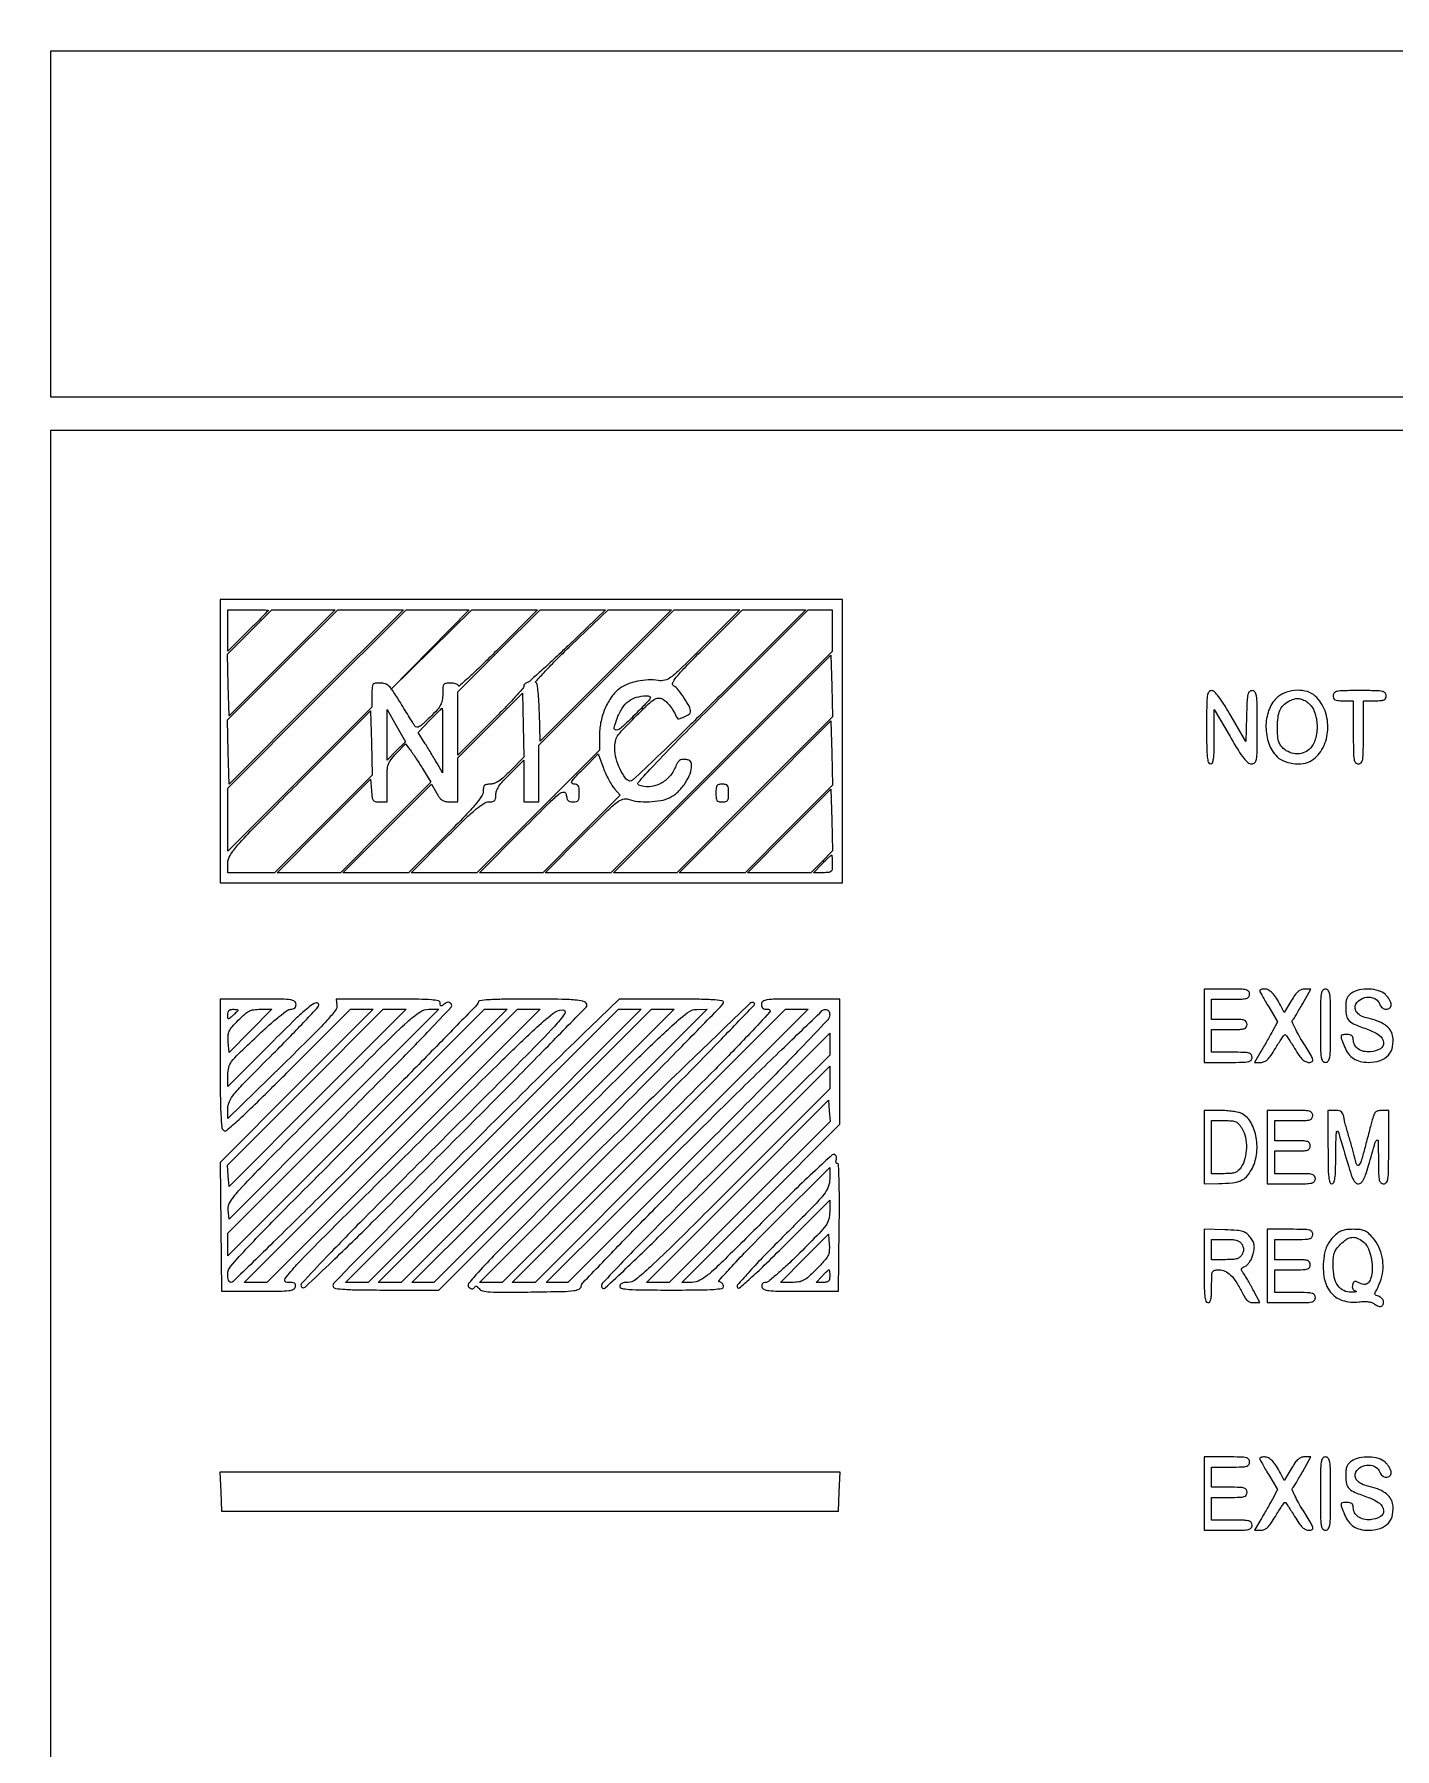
# Model space of a CAD drawing. Extents: x 0 to 1066, y 0 to 761.
# Drawn here: x 777.3 to 822.8, y 171.1 to 228.5 of the extents above; entities that cross this region are included whole.
import ezdxf

# ---------------------------------------------------------------- set-up
doc = ezdxf.new("R2010")
doc.units = 0
doc.header["$MEASUREMENT"] = 0

msp = doc.modelspace()

# ---------------------------------------------------------------- linework, layer by layer
for points in [[(183.390323, 95.266879, 0.000001), (192.989143, 95.254457, 0.000118)], [(329.859243, 95.267872, -0.000023), (352.558836, 95.240684, -0.000004), (375.624384, 95.211821, -0.198594)], [(479.458836, 95.240684, -0.000004), (502.524384, 95.211821, -0.198594)], [(710.559243, 95.267872, -0.000023), (733.258836, 95.240684, -0.000004), (756.324384, 95.211821, -0.198594)], [(416.092229, 95.24091, -0.000004), (439.072908, 95.212432, -0.198597)], [(542.992229, 95.24091, -0.000004), (565.972908, 95.212432, -0.198597)], [(606.442229, 95.24091, -0.000004), (629.422908, 95.212432, -0.198597)], [(669.892229, 95.24091, -0.000004), (692.872908, 95.212432, -0.198597)]]:
    msp.add_lwpolyline(points, format="xyb")
for points in [[(409.06215, 749.15415), (40.8618, 749.132981), (40.8618, 380.65769), (40.8618, 12.1824), (501.2973, 12.1824), (961.7328, 12.1824), (961.7328, 380.646631), (961.7328, 749.110861), (961.41555, 749.1633, 0.040886), (961.153339, 749.184871, 0.000002), (934.190609, 749.194398, 0.000089), (904.448031, 749.199508, 0.000054), (869.1804, 749.195529, -0.000029), (813.61687, 749.186499, -0.000004), (696.10453, 749.175037, -0.000004), (556.774728, 749.163736, -0.000004)], [(785.088, 209.192665, -0.194883), (785.081586, 209.176835, -0.000389), (784.88919, 208.978682, -0.002616), (784.670677, 208.756321, -0.001609), (784.4112, 208.4967), (783.7344, 207.823869), (783.7344, 208.519835), (783.7344, 209.2158), (784.4112, 209.2158, -0.003203), (784.670717, 209.214137, -0.005339), (784.88919, 209.209004, -0.001145), (785.07894, 209.202083, -0.40291)], [(790.501378, 207.88335), (789.191103, 206.5509), (790.545663, 207.88335), (791.900224, 209.2158), (792.998038, 209.2158), (794.095853, 209.2158), (792.785833, 207.903731, -0.004071), (792.281363, 207.406634, -0.007011), (791.852272, 207.00216, -0.002203), (791.483783, 206.667419, -0.540501), (791.447356, 206.677031, 0.190242), (791.419779, 206.709922, 0.049109), (791.354776, 206.737323, 0.042829), (791.268703, 206.756136, 0.032406), (791.17215, 206.7624, 0.037927), (791.026213, 206.751314, 0.208393), (790.960937, 206.710159, 0.136634), (790.931448, 206.62286, 0.013546), (790.9254, 206.39967, -0.039519), (790.908354, 206.184331, -0.085383), (790.854929, 206.027513, -0.060924), (790.740122, 205.866833, -0.012721), (790.49926, 205.617207, -0.008419), (790.26818, 205.397143, -0.055174), (790.139405, 205.302477, -0.159408), (790.055608, 205.284834, -0.227047), (789.991997, 205.324288, -0.003652), (789.94093, 205.405413, -0.00034), (789.816617, 205.606446, -0.000438), (789.668752, 205.846397, -0.000344), (789.508877, 206.10675, 0.007238), (789.263418, 206.494383, 0.055695), (789.126703, 206.659949, 0.115227), (788.999538, 206.736147, 0.077754), (788.831741, 206.7624, 0.030094), (788.661051, 206.752117, 0.215948), (788.592211, 206.710317, 0.140183), (788.562141, 206.619934, 0.010657), (788.5566, 206.359993), (788.5566, 205.957587), (786.1455, 203.5476), (783.7344, 201.137613), (783.7344, 202.194116), (783.7344, 203.250619), (786.716103, 206.233209), (789.697806, 209.2158), (790.754729, 209.2158), (791.811653, 209.2158)], [(799.653438, 208.003363, -0.002139), (798.856149, 207.211455, -0.031674), (798.558538, 206.95336, -0.099202), (798.353788, 206.853613, -0.106459), (798.131732, 206.843959, 0.051283), (797.797851, 206.866091, 0.041714), (797.441735, 206.823272, 0.042771), (797.109224, 206.724577, 0.065748), (796.846869, 206.579431, 0.078093), (796.577867, 206.306575, 0.052574), (796.361072, 205.925611, 0.050035), (796.218713, 205.484733, 0.053136), (796.1706, 205.033274), (796.1706, 204.521769), (794.119698, 202.469585), (792.068795, 200.4174), (790.969481, 200.4174), (789.870167, 200.4174), (791.0523, 201.6018, -0.003836), (791.676543, 202.217715, -0.018605), (792.046071, 202.550954, -0.031023), (792.297292, 202.735887, -0.144122), (792.468217, 202.7862, 0.036784), (792.594241, 202.795484, 0.16191), (792.659858, 202.828659, 0.1607), (792.692817, 202.894687, 0.036092), (792.702, 203.02174, -0.094223), (792.727939, 203.158163, -0.053585), (792.806193, 203.307435, -0.036928), (792.945623, 203.485707, -0.013522), (793.1673, 203.7168), (793.6326, 204.17632), (793.6326, 203.48126), (793.6326, 202.7862), (793.8864, 202.7862), (794.1402, 202.7862), (794.1402, 203.737373), (794.1402, 204.688546), (796.402662, 206.952173), (798.665125, 209.2158), (799.764418, 209.2158), (800.863711, 209.2158)], [(795.116939, 208.01025, -0.003193), (794.627505, 207.546241, -0.004884), (794.19666, 207.150795, -0.001853), (793.822707, 206.816738, -0.123319), (793.747045, 206.777347, 0.078315), (793.703312, 206.759323, 0.073755), (793.666218, 206.728428, 0.077653), (793.641225, 206.689784, 0.105158), (793.6326, 206.649226, -0.185254), (793.607341, 206.583392, -0.002482), (793.309534, 206.25571, -0.006678), (792.95434, 205.878986, -0.004291), (792.5328, 205.4511), (791.433, 204.353741), (791.433, 205.409087), (791.433, 206.464433), (792.806788, 207.840116), (794.180577, 209.2158), (795.276483, 209.2158), (796.372389, 209.2158)], [(796.38149, 207.015305), (794.1825, 204.81481), (794.158411, 205.764278, 0.008132), (794.142825, 206.138481, 0.013211), (794.116035, 206.455481, 0.008118), (794.083258, 206.712246, 0.22205), (794.046831, 206.767819, -0.468641), (794.039901, 206.816739, -0.003467), (794.352841, 207.157613, -0.009178), (794.737534, 207.555939, -0.005391), (795.211427, 208.018846), (796.463514, 209.2158), (797.521997, 209.2158), (798.58048, 209.2158)], [(803.9538, 208.518206), (803.9538, 207.820613), (800.252911, 204.119006), (796.552021, 200.4174), (795.452207, 200.4174), (794.352393, 200.4174), (795.625607, 201.690614, -0.002082), (796.438483, 202.496748, -0.027733), (796.754669, 202.77497, -0.089962), (796.953211, 202.880036, -0.16924), (797.132418, 202.875014, 0.066238), (797.436557, 202.803468, 0.033989), (797.828716, 202.791383, 0.033998), (798.218041, 202.832459, 0.067598), (798.513014, 202.926322, 0.077409), (798.763011, 203.096466, 0.048777), (798.996675, 203.362217, 0.049258), (799.171012, 203.662981, 0.089067), (799.241003, 203.937981, 0.033776), (799.241528, 204.068512, 0.143146), (799.215169, 204.141208, 0.161014), (799.155858, 204.183486, 0.046009), (799.043844, 204.207133, 0.069391), (798.927213, 204.204512, 0.134233), (798.842949, 204.166082, 0.092973), (798.770704, 204.078657, 0.022427), (798.686901, 203.909663, -0.088308), (798.47659, 203.596689, -0.092143), (798.173965, 203.381006, -0.095904), (797.824715, 203.293978, -0.105236), (797.480405, 203.34838, -0.525695), (797.459649, 203.434538, -0.004823), (797.983281, 204.006604, -0.007133), (798.790935, 204.847671, -0.00146), (800.243676, 206.30938), (803.14918, 209.2158), (803.55149, 209.2158), (803.9538, 209.2158)], [(800.188633, 206.337838, -0.002352), (799.06576, 205.224696, -0.003969), (798.112471, 204.30327, -0.000783), (797.274682, 203.508745, -0.240267), (797.188089, 203.483306, -0.196011), (797.025257, 203.588359, -0.042816), (796.85455, 203.882986, -0.043498), (796.723812, 204.238261, -0.065602), (796.679592, 204.564668, -0.049202), (796.702836, 204.809417, -0.09564), (796.77605, 204.990766, -0.048243), (796.943162, 205.201343, -0.005308), (797.37615, 205.640917, -0.004358), (797.806519, 206.061261, -0.045606), (797.999075, 206.214994, -0.130509), (798.13463, 206.260375, -0.136991), (798.272095, 206.231249, -0.075812), (798.394519, 206.141535, -0.032709), (798.528481, 205.989306, -0.030533), (798.656456, 205.800312, -0.029513), (798.762067, 205.595033, 0.375334), (798.826426, 205.565008, 0.035765), (799.002736, 205.629988, 0.035169), (799.173068, 205.72192, 0.256825), (799.2162, 205.800352, 0.125376), (799.173429, 205.968242, 0.02028), (798.998867, 206.259817, 0.021753), (798.799247, 206.537371, 0.096275), (798.647612, 206.668189, -0.392688), (798.617249, 206.765468, -0.059778), (798.736478, 206.953443, -0.022088), (799.030443, 207.282703, -0.00258), (799.722706, 207.985071), (800.948311, 209.2158), (802.006439, 209.2158), (803.064567, 209.2158)], [(816.4746, 205.2819, 0.003213), (816.478928, 204.608379, 0.022561), (816.497938, 204.2808, 0.049302), (816.533853, 204.105077, 0.328801), (816.6015, 204.0552, 0.295501), (816.666872, 204.097531, 0.070336), (816.704606, 204.228231, 0.029944), (816.72464, 204.475794, 0.004715), (816.730237, 204.96465), (816.732074, 205.8741), (817.258987, 204.967957, 0.006242), (817.538361, 204.501024, 0.029041), (817.718082, 204.243737, 0.052989), (817.855326, 204.103238, 0.170079), (817.97625, 204.058507, 0.199339), (818.084531, 204.101273, 0.163117), (818.142225, 204.212706, 0.036571), (818.163304, 204.471581, 0.002034), (818.1666, 205.2819, 0.002367), (818.162969, 206.049072, 0.031318), (818.142584, 206.331383, 0.117824), (818.092777, 206.460077, 0.246563), (818.00036, 206.5086, 0.195513), (817.909555, 206.471682, 0.145553), (817.856252, 206.376256, 0.043894), (817.828739, 206.169993, 0.004128), (817.81001, 205.658718), (817.7859, 204.808836), (817.292717, 205.658718, 0.007787), (817.052638, 206.057983, 0.025041), (816.875801, 206.31261, 0.035073), (816.737947, 206.467518, 0.195814), (816.637067, 206.5086, 0.254619), (816.547061, 206.459588, 0.110911), (816.498551, 206.327758, 0.030502), (816.478287, 206.041586, 0.002427)], [(818.858203, 206.296573, 0.123885), (818.575012, 205.903877, 0.085485), (818.461437, 205.364957, 0.082885), (818.533908, 204.802936, 0.104562), (818.785639, 204.344326, 0.111799), (819.023609, 204.167975, 0.06908), (819.360008, 204.072281, 0.069045), (819.709965, 204.071815, 0.111332), (819.987882, 204.175881, 0.131426), (820.368639, 204.60186, 0.103697), (820.529054, 205.201511, 0.101152), (820.43639, 205.827853, 0.118621), (820.105771, 206.327419, 0.118666), (819.846035, 206.474001, 0.075716), (819.500356, 206.517938, 0.073305), (819.145341, 206.456607, 0.095814)], [(820.7046, 206.3394, 0.094959), (820.721163, 206.252974, 0.184152), (820.76805, 206.201925, 0.098846), (820.861039, 206.17653, 0.017388), (821.043, 206.1702), (821.3814, 206.1702), (821.3814, 205.1127, 0.002827), (821.385131, 204.452741, 0.036854), (821.405934, 204.208537, 0.138781), (821.457194, 204.098068, 0.218517), (821.5506, 204.0552, 0.218517), (821.644006, 204.098068, 0.138781), (821.695266, 204.208537, 0.036854), (821.716069, 204.452741, 0.002827), (821.7198, 205.1127), (821.7198, 206.1702), (822.1005, 206.1702, 0.013964), (822.310258, 206.176059, 0.090841), (822.412463, 206.20075, 0.188085), (822.463034, 206.251795, 0.102588), (822.4812, 206.3394, 0.193568), (822.444002, 206.431885, 0.15568), (822.349013, 206.483421, 0.043488), (822.140005, 206.504667, 0.003595), (821.5929, 206.5086, 0.003595), (821.045795, 206.504667, 0.043488), (820.836788, 206.483421, 0.15568), (820.741798, 206.431885, 0.193568)], [(793.193986, 203.827889, -0.014229), (792.971287, 203.614868, -0.037588), (792.797072, 203.479771, -0.053806), (792.649806, 203.403674, -0.092623), (792.51454, 203.3784, 0.036033), (792.387772, 203.369252, 0.159572), (792.321657, 203.336451, 0.162267), (792.288374, 203.271259, 0.037597), (792.279, 203.146774, -0.147662), (792.227164, 202.975078, -0.028383), (792.029968, 202.711965, -0.017528), (791.678492, 202.323123, -0.003636), (791.032208, 201.666274), (789.785416, 200.4174), (788.685464, 200.4174), (787.585513, 200.4174), (789.064688, 201.898389), (790.543864, 203.379378), (790.713482, 203.083617, 0.028923), (790.813398, 202.930624, 0.086742), (790.903439, 202.844808, 0.100077), (791.009481, 202.801362, 0.046618), (791.15805, 202.787028), (791.433, 202.7862), (791.433, 203.525274), (791.433, 204.264347), (792.51165, 205.345633), (793.5903, 206.426919), (793.614096, 205.352149), (793.637891, 204.277378)], [(790.921661, 204.83775), (790.917922, 203.7591), (790.749458, 204.0552, 0.004455), (790.667907, 204.195612, 0.00208), (790.55987, 204.376151, 0.00206), (790.444961, 204.564616, 0.002884), (790.34062, 204.732), (790.100247, 205.1127), (790.488493, 205.51455, -0.002929), (790.639079, 205.668596, -0.004667), (790.769839, 205.798357, -0.00121), (790.884878, 205.909863, -0.194236), (790.90107, 205.9164, -0.40805), (790.910984, 205.906693, -0.0005), (790.917155, 205.599547, -0.003525), (790.921346, 205.251358, -0.002114)], [(797.352883, 205.701895, -0.009954), (796.919098, 205.281668, -0.147686), (796.731263, 205.189454, -0.536849), (796.661268, 205.26481, -0.034899), (796.769241, 205.605842, -0.049098), (796.938294, 205.934962, -0.088076), (797.144375, 206.156918, -0.094018), (797.404201, 206.285417, -0.062706), (797.733583, 206.334038, -0.112165), (797.846256, 206.310952, -0.448785), (797.864685, 206.251717, -0.057354), (797.762139, 206.11867, -0.002534)], [(819.837297, 206.124839, -0.143223), (820.064998, 205.840523, -0.079931), (820.16746, 205.405353, -0.077332), (820.129265, 204.944218, -0.11509), (819.947996, 204.58395, -0.119537), (819.759584, 204.444395, -0.098447), (819.513927, 204.393752, -0.09388), (819.257477, 204.440462, -0.097006), (819.039203, 204.577547, -0.056872), (818.938283, 204.69664, -0.080028), (818.880387, 204.822996, -0.054705), (818.852563, 204.994724, -0.014142), (818.846091, 205.275497, -0.025001), (818.865155, 205.620355, -0.075567), (818.924582, 205.847338, -0.098225), (819.038037, 206.012205, -0.062967), (819.2241, 206.152619, -0.051006), (819.388866, 206.225958, -0.090781), (819.535514, 206.245995, -0.090761), (819.679771, 206.212781, -0.050966)], [(786.931523, 202.049406), (785.301127, 200.4174), (784.517764, 200.4174), (783.7344, 200.4174), (783.7344, 200.734103, -0.143175), (783.811098, 200.99646, -0.038584), (784.07485, 201.346332, -0.014345), (784.627141, 201.937065, -0.001163), (786.12435, 203.442095), (788.5143, 205.833385), (788.53811, 204.757398), (788.561919, 203.681412)], [(790.249383, 203.899089), (790.526833, 203.446877), (789.013848, 201.932139), (787.500863, 200.4174), (786.443339, 200.4174), (785.385815, 200.4174), (786.950058, 201.984189), (788.5143, 203.550977), (788.540085, 203.168589, 0.013407), (788.562135, 202.935066, 0.126272), (788.598466, 202.841997, 0.197777), (788.66845, 202.798423, 0.04162), (788.815035, 202.7862), (789.0642, 202.7862), (789.0642, 203.438283, -0.009211), (789.071814, 203.851572, -0.06806), (789.105618, 204.045301, -0.092564), (789.187374, 204.197379, -0.023912), (789.372931, 204.406535), (789.681661, 204.722704), (789.826797, 204.537002, -0.015362), (789.900696, 204.436214, -0.004217), (790.0108, 204.273013, -0.004258), (790.132513, 204.085838, -0.004432)], [(796.667224, 203.227907), (796.859612, 203.011916), (795.56438, 201.714658), (794.269147, 200.4174), (793.211557, 200.4174), (792.153967, 200.4174), (793.591233, 201.857638, -0.001439), (794.517261, 202.780255, -0.025102), (794.833828, 203.063833, -0.173695), (794.976234, 203.11362, -0.382098), (795.05501, 203.042038, 0.033406), (795.077693, 202.909929, 0.125944), (795.11671, 202.836319, 0.152545), (795.181568, 202.798311, 0.056892), (795.28766, 202.7862, 0.054136), (795.398947, 202.798285, 0.188772), (795.457926, 202.83773, 0.131284), (795.486699, 202.917272, 0.021506), (795.4938, 203.0823, 0.02188), (795.486788, 203.242473, 0.11994), (795.459243, 203.323886, 0.185348), (795.403981, 203.364968, 0.068291), (795.306098, 203.3784, -0.24291), (795.246056, 203.409399, -0.301673), (795.244111, 203.470835, -0.051356), (795.344911, 203.601531, -0.005141), (795.619776, 203.885067), (796.121156, 204.391733), (796.297995, 203.917816, 0.018001), (796.379815, 203.720534, 0.015565), (796.479402, 203.519664, 0.01584), (796.581142, 203.343232, 0.043256)], [(800.0622, 203.0823, 0.021436), (800.069333, 202.916012, 0.13443), (800.098457, 202.83696, 0.189121), (800.158456, 202.797931, 0.050766), (800.2737, 202.7862, 0.050766), (800.388944, 202.797931, 0.189121), (800.448943, 202.83696, 0.13443), (800.478067, 202.916012, 0.021436), (800.4852, 203.0823, 0.021436), (800.478067, 203.248588, 0.13443), (800.448943, 203.32764, 0.189121), (800.388944, 203.366669, 0.050766), (800.2737, 203.3784, 0.050766), (800.158456, 203.366669, 0.189121), (800.098457, 203.32764, 0.13443), (800.069333, 203.248588, 0.021436)], [(803.9538, 200.7135, -0.022185), (803.945733, 200.53177, -0.182984), (803.910315, 200.458578, -0.172066), (803.834117, 200.424792, -0.019141), (803.641104, 200.4174), (803.328409, 200.4174), (803.6154, 200.7135, -0.004184), (803.727259, 200.826994, -0.006534), (803.825638, 200.922621, -0.002347), (803.911344, 201.003018, -0.189406), (803.928096, 201.0096, -0.380905), (803.938377, 201.000438, -0.007113), (803.946249, 200.922621, -0.013507), (803.951951, 200.827032, -0.008142)], [(783.4806, 194.040459, 0.002221), (783.485413, 192.957205, 0.010059), (783.503734, 192.325692, 0.010197), (783.532481, 191.912819, 0.199631), (783.590634, 191.802198, 0.363992), (783.69918, 191.802789, 0.008419), (784.113793, 192.166765, 0.010006), (784.724512, 192.744097, 0.002099), (785.768436, 193.779939), (787.836205, 195.849), (788.217032, 195.849), (788.59786, 195.849), (786.037737, 193.287845), (783.477614, 190.726689), (783.500257, 188.571395), (783.5229, 186.4161), (784.748441, 186.4161, 0.00287), (785.467611, 186.420228, 0.026515), (785.778342, 186.440297, 0.072823), (785.937452, 186.483119, 0.247965), (786.002495, 186.56415, 0.112618), (785.999998, 186.637481, 0.211066), (785.963642, 186.682962, 0.102542), (785.881012, 186.70637, 0.017922), (785.718407, 186.7122, -0.616653), (785.655088, 186.838207, -0.028854), (786.049623, 187.309294, -0.008353), (786.990351, 188.276367, -0.000458), (789.996274, 191.25945, -0.000554), (792.936256, 194.165301, -0.007875), (794.004548, 195.186168, -0.018167), (794.604779, 195.702736, -0.151654), (794.934521, 195.831876, -0.626174), (795.005474, 195.709145, -0.038423), (794.661283, 195.276053, -0.008727), (793.755645, 194.334165, -0.000424), (790.690779, 191.261217, 0.000875), (788.306538, 188.86637, 0.004864), (787.041193, 187.565881, 0.002326), (786.202775, 186.67901, 0.40466), (786.204724, 186.559916, 0.405095), (786.323986, 186.558054, 0.002206), (787.235329, 187.421778, 0.004735), (788.570129, 188.722481, 0.000852), (791.028894, 191.172592, 0.000963), (792.838107, 192.988566, 0.001581), (794.36148, 194.533268, 0.000143), (795.720192, 195.920533, 0.196137), (795.7476, 195.987715, 0.320734), (795.669942, 196.096325, 0.056915), (795.411182, 196.152998, 0.022765), (794.908861, 196.181351, 0.002715), (793.794881, 196.1874, 0.00274), (792.950411, 196.182772, 0.012977), (792.466948, 196.164919, 0.013699), (792.159347, 196.137079, 0.380157), (792.1098, 196.08133, -0.195461), (792.08005, 196.008135, -0.000215), (790.879663, 194.776469, -0.001941), (789.527681, 193.40117, -0.001186), (787.9221, 191.7882), (783.7344, 187.601141), (783.7344, 187.981172), (783.7344, 188.361203), (787.517959, 192.145462, 0.001146), (789.411054, 194.047604, 0.005452), (790.479131, 195.149487, 0.002551), (791.203632, 195.92126, 0.403509), (791.201644, 196.029596, 0.063358), (791.146245, 196.072489, 0.143176), (791.095288, 196.085386, 0.123407), (791.04034, 196.06946, 0.041285), (790.971285, 196.021176, -0.018661), (790.899573, 195.966045, -0.212236), (790.86537, 195.959118, -0.31288), (790.845667, 195.980442, -0.034872), (790.8408, 196.050141, 0.344595), (790.780383, 196.127396, 0.041195), (790.551481, 196.164582, 0.017759), (790.113487, 196.183511, 0.001919), (789.100446, 196.1874), (787.360091, 196.1874), (787.386371, 195.986859, -0.201706), (787.340432, 195.819416, -0.017829), (787.051366, 195.477265, -0.012756), (786.547612, 194.950061, -0.002255), (785.573525, 193.990053), (783.7344, 192.193789), (783.7344, 192.520626, -0.111718), (783.788946, 192.761704, -0.061133), (783.95252, 193.018516, -0.022221), (784.309178, 193.414107, -0.001964), (785.2572, 194.3685, 0.003278), (785.840927, 194.959247, 0.005185), (786.332678, 195.474055, 0.001513), (786.752243, 195.925244, 0.188711), (786.78, 195.996169, 0.515745), (786.689076, 196.06087, 0.086121), (786.465535, 195.937096, 0.023588), (786.025614, 195.547611, 0.00323), (785.152357, 194.686683), (783.7344, 193.270567), (783.736334, 193.650333, -0.062567), (783.769318, 193.902505, -0.097285), (783.864208, 194.099448, -0.039618), (784.082016, 194.346711, -0.003276), (784.702144, 194.93955, -0.007092), (785.112363, 195.315751, -0.013671), (785.453072, 195.603102, -0.01123), (785.726587, 195.811395, -0.158402), (785.84231, 195.849, 0.066202), (785.920504, 195.859399, 0.125771), (785.975414, 195.890449, 0.129667), (786.007653, 195.943268, 0.072659), (786.0186, 196.0182, 0.245279), (785.969248, 196.112752, 0.119596), (785.838825, 196.16343, 0.030926), (785.550693, 196.18384, 0.002222), (784.7496, 196.1874), (783.4806, 196.1874)], [(795.84036, 195.237837, 0.003173), (793.237848, 192.686698, 0.002172), (790.314079, 189.75871, 0.000151), (787.289054, 186.70104, 0.294642), (787.262039, 186.572185, 0.275841), (787.339467, 186.511333, 0.016111), (787.650681, 186.481497, 0.013299), (788.149546, 186.463148, 0.002573), (789.052101, 186.458614), (790.7985, 186.458829), (795.55725, 191.215782, 0.001056), (797.381798, 193.047365, 0.001732), (798.918117, 194.606909, 0.000171), (800.285759, 196.005839, 0.195886), (800.316, 196.080067, 0.380629), (800.265352, 196.13696, 0.013666), (799.950545, 196.164951, 0.012748), (799.452348, 196.182822, 0.00259), (798.56871, 196.1874), (796.82142, 196.1874)], [(801.585, 196.0182, 0.07828), (801.597754, 195.937233, 0.158538), (801.635195, 195.885551, 0.121095), (801.704093, 195.857361, 0.036857), (801.817356, 195.849, -0.649429), (801.859619, 195.754069, -0.006536), (801.19813, 195.038535, -0.005811), (800.043122, 193.849456, -0.000712), (797.4819, 191.2806), (792.914088, 186.7122), (792.533382, 186.7122), (792.152677, 186.7122), (796.794047, 191.354145, 0.001273), (798.735754, 193.306007, 0.002999), (800.171912, 194.774562, 0.000461), (801.345911, 195.991781, 0.478016), (801.337758, 196.056447, 0.342133), (801.200752, 196.041908, 0.000455), (799.148803, 194.068325, 0.00322), (796.798779, 191.77457, 0.001758), (793.94427, 188.93237, 0.001559), (792.702889, 187.67983, 0.011071), (792.116329, 187.057307, 0.014331), (791.78862, 186.672053, 0.409383), (791.800588, 186.553882, 0.038385), (791.862196, 186.510271, 0.121857), (791.910123, 186.495616, 0.172246), (791.949375, 186.507198, 0.097597), (791.98349, 186.543955, -0.112741), (792.015381, 186.576314, -0.207912), (792.051213, 186.582029, -0.133213), (792.092054, 186.558825, -0.039492), (792.139326, 186.503863, 0.188148), (792.25346, 186.431112, 0.033061), (792.510576, 186.397646, 0.016964), (792.958513, 186.384469, 0.002364), (793.886654, 186.39305, 0.001677), (794.937296, 186.411256, 0.023999), (795.310616, 186.436933, 0.085003), (795.488142, 186.489186, 0.24811), (795.560881, 186.589254, -0.157232), (795.619057, 186.708451, -0.000503), (796.787305, 187.920556, -0.002722), (798.127794, 189.293538, -0.001652), (799.727431, 190.90353), (803.8692, 195.044653), (803.8692, 194.679664), (803.8692, 194.314675), (800.017287, 190.492287, 0.001054), (798.016305, 188.498255, 0.005824), (796.954088, 187.410201, 0.003367), (796.260867, 186.673502, 0.348055), (796.250617, 186.543, 0.458933), (796.358889, 186.530078, 0.00376), (797.065811, 187.187655, 0.006038), (798.124632, 188.21199, 0.001042), (800.102529, 190.180444), (803.8692, 193.944787), (803.8692, 193.564031), (803.8692, 193.183276), (800.632843, 189.947738, -0.000974), (798.712554, 188.035397, -0.009193), (797.872244, 187.231926, -0.016315), (797.372656, 186.800795, -0.17149), (797.121943, 186.7122, 0.029163), (796.998426, 186.70499, 0.079253), (796.914307, 186.681274, 0.128411), (796.865495, 186.641119, 0.158041), (796.8474, 186.5853, 0.358821), (796.905468, 186.514804, 0.029936), (797.1576, 186.481098, 0.01614), (797.613327, 186.46251, 0.002122), (798.5817, 186.4584, 0.002258), (799.523222, 186.462651, 0.015114), (799.990944, 186.481022, 0.024029), (800.259839, 186.512772, 0.366507), (800.316, 186.579097, 0.09978), (800.306291, 186.627265, 0.079488), (800.278233, 186.672374, 0.077155), (800.23655, 186.707604, 0.084719), (800.187431, 186.727147, -0.576368), (800.169998, 186.780564, -0.00343), (800.596144, 187.249963, -0.007517), (801.165547, 187.850214, -0.002989), (801.964031, 188.657295), (803.8692, 190.56009), (803.8692, 190.180909, -0.091518), (803.818594, 189.906744, -0.0784), (803.672152, 189.651885, -0.025104), (803.334586, 189.273323, -0.001617), (802.293251, 188.22414, 0.003612), (801.612084, 187.53234, 0.009489), (801.136675, 187.023508, 0.004928), (800.788072, 186.628138, 0.327603), (800.781283, 186.543027, 0.458609), (800.850128, 186.532112, 0.006494), (801.206089, 186.841631, 0.010494), (801.681785, 187.284521, 0.003533), (802.357232, 187.94972), (803.8692, 189.459937), (803.8692, 189.078796, -0.065044), (803.835842, 188.823458, -0.092046), (803.737731, 188.616872, -0.036876), (803.512148, 188.349418, -0.003077), (802.873879, 187.704928, -0.007167), (802.481393, 187.324528, -0.010642), (802.125996, 187.003814, -0.006051), (801.820788, 186.746344, -0.173886), (801.725576, 186.7122, 0.073856), (801.66144, 186.702674, 0.145212), (801.618781, 186.674524, 0.147068), (801.598704, 186.627954, 0.076463), (801.601105, 186.56415, 0.251521), (801.667275, 186.482837, 0.070414), (801.83132, 186.440195, 0.025689), (802.151734, 186.420193, 0.002744), (802.897459, 186.4161), (804.1653, 186.4161), (804.187903, 188.55225, 0.002775), (804.192499, 189.465775, 0.006983), (804.182858, 190.131245, 0.002533), (804.165412, 190.651546, 0.402957), (804.127108, 190.6884, -0.166891), (804.099129, 190.698006, -0.150813), (804.081548, 190.723163, -0.108045), (804.077887, 190.761451, -0.0617), (804.089123, 190.806743, 0.086335), (804.098929, 190.856611, 0.07918), (804.091826, 190.908473, 0.081379), (804.069306, 190.954326, 0.099901), (804.034556, 190.986876, 0.334986), (803.952605, 190.979241, 0.002199), (803.38865, 190.460383, 0.006513), (802.68989, 189.794652, 0.002725), (801.765139, 188.880433, -0.001217), (800.367469, 187.490322, -0.016785), (799.843404, 187.00534, -0.050061), (799.526787, 186.782597, -0.128968), (799.258405, 186.7122), (798.921107, 186.7122), (801.564354, 189.356446), (804.2076, 192.000692), (804.2076, 194.094046), (804.2076, 196.1874), (802.8963, 196.1874, 0.00213), (802.066974, 196.183868, 0.02996), (801.770062, 196.163521, 0.116079), (801.635569, 196.112982, 0.250083)], [(816.39, 195.2991), (816.39, 194.0724), (817.1937, 194.0724, 0.004147), (817.684409, 194.07647, 0.047763), (817.875788, 194.098003, 0.16431), (817.963194, 194.149593, 0.179874), (817.9974, 194.2416, 0.157888), (817.96786, 194.332816, 0.176663), (817.89165, 194.384363, 0.055952), (817.726778, 194.406453, 0.005351), (817.3206, 194.4108), (816.6438, 194.4108), (816.6438, 194.7915), (816.6438, 195.1722), (817.236, 195.1722, 0.006583), (817.585892, 195.176807, 0.063075), (817.733025, 195.199393, 0.183695), (817.80187, 195.250826, 0.142406), (817.8282, 195.3414, 0.142406), (817.80187, 195.431974, 0.183695), (817.733025, 195.483407, 0.063075), (817.585892, 195.505993, 0.006583), (817.236, 195.5106), (816.6438, 195.5106), (816.6438, 195.849), (816.6438, 196.1874), (817.2783, 196.1874, 0.005909), (817.656326, 196.191867, 0.059311), (817.812338, 196.21419, 0.180365), (817.884856, 196.265688, 0.150217), (817.9128, 196.3566, 0.17273), (817.880127, 196.448357, 0.168559), (817.796475, 196.49995, 0.050222), (817.613922, 196.521649, 0.004487), (817.1514, 196.5258), (816.39, 196.5258)], [(818.2512, 196.473417, 0.12301), (818.260101, 196.437785, 0.003159), (818.339275, 196.291433, 0.006529), (818.436137, 196.120392, 0.00439), (818.551031, 195.927459), (818.850861, 195.433884), (818.675697, 195.112692, -0.002869), (818.593434, 194.963888, -0.001518), (818.489789, 194.780232, -0.00151), (818.382612, 194.592975, -0.002337), (818.288797, 194.43195), (818.077062, 194.0724), (818.286288, 194.0724, 0.105199), (818.403289, 194.097292, 0.085914), (818.509815, 194.168719, 0.052726), (818.62442, 194.303856, 0.014746), (818.773822, 194.5377, -0.006681), (818.883654, 194.715878, -0.010501), (818.98321, 194.865613, -0.004849), (819.070505, 194.988549, -0.254944), (819.095815, 195.000601, -0.226292), (819.121131, 194.986772, -0.004433), (819.208963, 194.862929, -0.009702), (819.309118, 194.712895, -0.006242), (819.419653, 194.535301, 0.014971), (819.568972, 194.304473, 0.051802), (819.684524, 194.169391, 0.083594), (819.791353, 194.09742, 0.106918), (819.907024, 194.0724, 0.130295), (820.006099, 194.098664, 0.351922), (820.031035, 194.16187, 0.060655), (819.967639, 194.303006, 0.002956), (819.699363, 194.741322, -0.011173), (819.54513, 195.002867, -0.01758), (819.425815, 195.234701, -0.011947), (819.340879, 195.426824, -0.293207), (819.350732, 195.481572, 0.047422), (819.389079, 195.531628, 0.003721), (819.47718, 195.674842, 0.005039), (819.579467, 195.847836, 0.003834), (819.688165, 196.03935), (819.959352, 196.5258), (819.747815, 196.5258, 0.093558), (819.633244, 196.504173, 0.088897), (819.532118, 196.442106, 0.059307), (819.429331, 196.325975, 0.018991), (819.305137, 196.131389), (819.073997, 195.736977), (818.94811, 195.983339, 0.025616), (818.810175, 196.222239, 0.052309), (818.674302, 196.39048, 0.070756), (818.540101, 196.491579, 0.126762), (818.407288, 196.5258, 0.031847), (818.347494, 196.521988, 0.049151), (818.297051, 196.510412, 0.063174), (818.262125, 196.493543, 0.253917)], [(820.2816, 195.2991, 0.002322), (820.285189, 194.526238, 0.031956), (820.305667, 194.246887, 0.123223), (820.356478, 194.120509, 0.240299), (820.4508, 194.0724, 0.240299), (820.545122, 194.120509, 0.123223), (820.595933, 194.246887, 0.031956), (820.616411, 194.526238, 0.002322), (820.62, 195.2991, 0.002322), (820.616411, 196.071962, 0.031956), (820.595933, 196.351313, 0.123223), (820.545122, 196.477691, 0.240299), (820.4508, 196.5258, 0.240299), (820.356478, 196.477691, 0.123223), (820.305667, 196.351313, 0.031956), (820.285189, 196.071962, 0.002322)], [(821.31795, 196.384144, 0.064007), (821.225152, 196.299932, 0.085808), (821.167351, 196.202365, 0.066535), (821.136834, 196.072474, 0.024477), (821.1276, 195.883958, 0.055339), (821.156237, 195.626012, 0.149321), (821.246473, 195.467524, 0.090969), (821.440244, 195.341862, 0.013145), (821.881697, 195.171857, -0.070637), (822.256195, 194.975769, -0.215768), (822.395951, 194.733024, -0.299828), (822.288196, 194.528664, -0.104684), (821.954404, 194.42747, -0.073735), (821.727938, 194.441405, -0.104161), (821.543647, 194.522873, -0.119079), (821.424323, 194.661712, -0.118782), (821.3814, 194.839843, 0.082235), (821.368946, 194.915052, 0.147435), (821.332833, 194.965534, 0.119852), (821.268624, 194.994094, 0.045016), (821.1699, 195.003, 0.028442), (821.015493, 194.99421, 0.327023), (820.973392, 194.955313, 0.139119), (820.980029, 194.876142, 0.005125), (821.089889, 194.593201, 0.065244), (821.218677, 194.363452, 0.088006), (821.392042, 194.200638, 0.085852), (821.61434, 194.104765, 0.059042), (821.887473, 194.0724, 0.079385), (822.276677, 194.134586, 0.130563), (822.554488, 194.315224, 0.137881), (822.696628, 194.601702, 0.093265), (822.696828, 194.968447, 0.114024), (822.613295, 195.159328, 0.079467), (822.44427, 195.324086, 0.063948), (822.194922, 195.4559, 0.038754), (821.873766, 195.548634, -0.060203), (821.657087, 195.621377, -0.103319), (821.506006, 195.736245, -0.141227), (821.441642, 195.875035, -0.162669), (821.466078, 196.018346, -0.149104), (821.639837, 196.191403, -0.123853), (821.894231, 196.253898, -0.133716), (822.133553, 196.1873, -0.183571), (822.271073, 196.013872, 0.153609), (822.352987, 195.897212, 0.157876), (822.486016, 195.850061, 0.194842), (822.601996, 195.893372, 0.210147), (822.6504, 196.003453, 0.093821), (822.636733, 196.075646, 0.037607), (822.592883, 196.16657, 0.035541), (822.529523, 196.260063, 0.037508), (822.454597, 196.341853, 0.118482), (822.22887, 196.470594, 0.061394), (821.906523, 196.522556, 0.060569), (821.574356, 196.494654, 0.10142)], [(784.0728, 195.819812, -0.180624), (784.066266, 195.802314, -0.008331), (784.023098, 195.754218, -0.012942), (783.96843, 195.698289, -0.008839), (783.9036, 195.6375, -0.007247), (783.792145, 195.539535, -0.222937), (783.757415, 195.530003, -0.349021), (783.737651, 195.55216, -0.014191), (783.7344, 195.666688, -0.061622), (783.744531, 195.748577, -0.126147), (783.775179, 195.805061, -0.133516), (783.827831, 195.837868, -0.07307), (783.9036, 195.849, -0.016222), (783.968462, 195.846895, -0.026491), (784.023098, 195.840426, -0.024733), (784.064099, 195.831245, -0.337243)], [(788.5143, 191.2806, -0.001087), (786.755333, 189.529039, -0.001782), (785.257132, 188.054168, -0.000181), (783.913746, 186.742043, -0.195761), (783.840444, 186.7122, -0.217233), (783.79768, 186.7317, -0.086887), (783.763716, 186.788126, -0.060105), (783.741556, 186.875491, -0.032099), (783.7344, 186.986842, -0.179868), (783.832981, 187.252012, -0.010621), (784.416821, 187.900348, -0.007034), (785.473752, 188.993807, -0.000712), (788.027539, 191.555242), (792.320678, 195.849), (792.701395, 195.849), (793.082112, 195.849)], [(784.493932, 195.127107), (783.7767, 194.405214), (783.750081, 194.758782, -0.035432), (783.749176, 194.96885, -0.092211), (783.786495, 195.114747, -0.070646), (783.880221, 195.259253, -0.014896), (784.084945, 195.480675, -0.016366), (784.300731, 195.68661, -0.067489), (784.449917, 195.787482, -0.082794), (784.604894, 195.834499, -0.032348), (784.828797, 195.849), (785.211164, 195.849)], [(787.287218, 192.336705), (783.7767, 188.82441), (783.749564, 189.136655, -0.172031), (783.822093, 189.415992, -0.034959), (784.142518, 189.824909, -0.011939), (784.830395, 190.550937, -0.000742), (786.921646, 192.64895, -0.000763), (789.008691, 194.730174, -0.011786), (789.744443, 195.427937, -0.034147), (790.162982, 195.757533, -0.150828), (790.4593, 195.849), (790.797736, 195.849)], [(795.1977, 191.2806), (790.629888, 186.7122), (790.259029, 186.7122), (789.888171, 186.7122), (794.488735, 191.276418, -0.000521), (797.487643, 194.245438, -0.008219), (798.526899, 195.238972, -0.020329), (799.10408, 195.730894, -0.164664), (799.427406, 195.844818), (799.765512, 195.849)], [(803.8692, 195.658952, -0.19156), (803.803414, 195.493541, -0.001756), (802.873603, 194.516391, -0.004187), (801.575902, 193.184675, -0.001123), (799.491455, 191.090552), (795.11371, 186.7122), (794.750493, 186.7122), (794.387276, 186.7122), (798.980188, 191.277146, -0.001473), (800.751725, 193.027549, -0.002397), (802.267422, 194.502153, -0.000336), (803.619444, 195.803212, -0.187707), (803.72115, 195.845546, -0.097045), (803.785217, 195.834538, -0.134917), (803.831958, 195.800325, -0.112819), (803.860008, 195.741664, -0.055394)], [(816.39, 191.2383), (816.39, 190.0116), (816.87645, 190.020033, 0.018847), (817.33942, 190.045533, 0.076273), (817.612829, 190.113881, 0.107083), (817.804018, 190.247669, 0.057946), (817.974222, 190.480564, 0.09461), (818.145213, 190.985218, 0.077415), (818.135801, 191.555831, 0.083451), (817.960167, 192.056265, 0.148656), (817.649984, 192.358003, 0.065462), (817.53764, 192.398466, 0.01784), (817.351659, 192.432174, 0.017725), (817.136031, 192.455591, 0.017594), (816.91875, 192.463753), (816.39, 192.465)], [(817.664953, 191.85165, -0.090931), (817.777274, 191.569931, -0.056823), (817.807335, 191.215009, -0.056208), (817.756425, 190.857188, -0.081785), (817.62763, 190.566309, -0.053857), (817.534367, 190.452766, -0.102503), (817.435365, 190.389135, -0.073821), (817.297688, 190.358409, -0.018052), (817.06485, 190.35), (816.6438, 190.35), (816.6438, 191.2383), (816.6438, 192.1266), (817.068043, 192.1266, -0.017821), (817.318018, 192.117688, -0.090339), (817.452517, 192.083135, -0.111314), (817.552276, 192.006766, -0.033754)], [(818.505, 191.2383), (818.505, 190.0116), (819.3087, 190.0116, 0.004147), (819.799409, 190.01567, 0.047763), (819.990788, 190.037203, 0.16431), (820.078194, 190.088793, 0.179874), (820.1124, 190.1808, 0.157888), (820.08286, 190.272016, 0.176663), (820.00665, 190.323562, 0.055952), (819.841778, 190.345653, 0.005351), (819.4356, 190.35), (818.7588, 190.35), (818.7588, 190.7307), (818.7588, 191.1114), (819.351, 191.1114, 0.006583), (819.700892, 191.116007, 0.063075), (819.848025, 191.138593, 0.183695), (819.91687, 191.190026, 0.142406), (819.9432, 191.2806, 0.142406), (819.91687, 191.371174, 0.183695), (819.848025, 191.422607, 0.063075), (819.700892, 191.445193, 0.006583), (819.351, 191.4498), (818.7588, 191.4498), (818.7588, 191.7882), (818.7588, 192.1266), (819.3933, 192.1266, 0.005909), (819.771326, 192.131067, 0.059311), (819.927338, 192.15339, 0.180365), (819.999856, 192.204888, 0.150217), (820.0278, 192.2958, 0.17273), (819.995127, 192.387557, 0.168559), (819.911475, 192.43915, 0.050222), (819.728922, 192.460849, 0.004487), (819.2664, 192.465), (818.505, 192.465)], [(820.5354, 191.2383, 0.003213), (820.539728, 190.564779, 0.022561), (820.558738, 190.2372, 0.049302), (820.594653, 190.061477, 0.328801), (820.6623, 190.0116, 0.305395), (820.728534, 190.056216, 0.062503), (820.766802, 190.199864, 0.027449), (820.78861, 190.46976, 0.004264), (820.797837, 191.00565, -0.002416), (820.805185, 191.549122, -0.029471), (820.821246, 191.756543, -0.603012), (820.853012, 191.768114, -0.138127), (820.893491, 191.7036, 0.001112), (821.227007, 190.577984, 0.020238), (821.348604, 190.223851, 0.077221), (821.440819, 190.064777, 0.226588), (821.552137, 190.0116, 0.178321), (821.640345, 190.044092, 0.090477), (821.716167, 190.137002, 0.045479), (821.792822, 190.31188, 0.010027), (821.890409, 190.62495, -0.001209), (822.116705, 191.398715, -0.180504), (822.171526, 191.471717, -0.586533), (822.212568, 191.449753, -0.002598), (822.220721, 190.83645, 0.004063), (822.228882, 190.33341, 0.046466), (822.252047, 190.136691, 0.159576), (822.304338, 190.046736, 0.183972), (822.3966, 190.0116, 0.240299), (822.490922, 190.059709, 0.123223), (822.541733, 190.186087, 0.031956), (822.562211, 190.465438, 0.002322), (822.5658, 191.2383), (822.5658, 192.465), (822.331235, 192.465, 0.057703), (822.201147, 192.449937, 0.150789), (822.120817, 192.402884, 0.102355), (822.062877, 192.305696, 0.018959), (822.00188, 192.10545, 0.000085), (821.955137, 191.928026, 0.000034), (821.89085, 191.683772, 0.000033), (821.821416, 191.41982, 0.000041), (821.757014, 191.17485, -0.009374), (821.643579, 190.773952, -0.115475), (821.564591, 190.637401, -0.538762), (821.497654, 190.649023, -0.053672), (821.438997, 190.83645, 0.012912), (821.411867, 190.956709, 0.003926), (821.364647, 191.137441, 0.003928), (821.308536, 191.339194, 0.004276), (821.250778, 191.5344, -0.00492), (821.193294, 191.729606, -0.004529), (821.138002, 191.931359, -0.004526), (821.091971, 192.112101, -0.014927), (821.066281, 192.23235, 0.043617), (821.033378, 192.352263, 0.134321), (820.984798, 192.420021, 0.130778), (820.907629, 192.454634, 0.040414), (820.779598, 192.465), (820.5354, 192.465)], [(803.433436, 187.164575, -0.011254), (803.162045, 186.901869, -0.061814), (802.996848, 186.783142, -0.088576), (802.835401, 186.729102, -0.036593), (802.604761, 186.7122), (802.222842, 186.7122), (803.024871, 187.518493), (803.8269, 188.324787), (803.853546, 187.970869, -0.040337), (803.852358, 187.754239, -0.098876), (803.808032, 187.601943, -0.064529), (803.696556, 187.442177, -0.010264)], [(816.39, 187.265521, 0.003202), (816.394326, 186.590013, 0.022501), (816.413332, 186.26157, 0.049121), (816.44923, 186.085347, 0.329081), (816.5169, 186.0354, 0.232029), (816.578637, 186.06568, 0.108427), (816.617769, 186.1482, 0.047315), (816.638501, 186.304057, 0.00942), (816.6438, 186.5853, -0.00595), (816.648107, 186.947265, -0.096871), (816.674144, 187.065398, -0.238613), (816.73881, 187.119015, -0.056005), (816.882853, 187.1352, -0.111153), (817.084305, 187.089856, -0.081177), (817.27362, 186.959001, -0.058854), (817.45931, 186.732371, -0.025924), (817.651172, 186.39495, 0.021841), (817.750916, 186.216153, 0.069009), (817.83807, 186.110627, 0.100305), (817.930578, 186.054832, 0.085906), (818.042845, 186.0354), (818.25405, 186.0354), (818.047873, 186.43725, 0.006834), (817.959806, 186.603272, 0.006481), (817.865698, 186.769812, 0.006451), (817.778651, 186.91496, 0.022591), (817.717227, 187.005075, -0.02569), (817.650648, 187.104064, -0.192002), (817.641729, 187.158864, -0.198014), (817.673063, 187.20379, -0.027525), (817.773928, 187.260975, 0.089041), (817.851881, 187.318814, 0.046566), (817.926398, 187.414476, 0.042448), (817.989634, 187.534802, 0.038847), (818.033864, 187.667663, 0.026721), (818.067834, 187.844022, 0.076578), (818.065842, 187.968441, 0.082928), (818.026816, 188.080784, 0.035157), (817.940472, 188.215462, 0.057331), (817.817902, 188.34574, 0.10358), (817.689517, 188.415032, 0.055706), (817.494385, 188.449974, 0.007564), (817.079158, 188.471071), (816.39, 188.495643)], [(817.659, 187.9812, -0.049536), (817.695162, 187.893826, -0.073486), (817.707253, 187.812, -0.073486), (817.695162, 187.730174, -0.049536), (817.659, 187.6428, -0.09537), (817.590105, 187.557875, -0.100861), (817.495866, 187.506633, -0.059921), (817.350832, 187.480648, -0.014397), (817.106123, 187.4736), (816.6438, 187.4736), (816.6438, 187.812), (816.6438, 188.1504), (817.106123, 188.1504, -0.014397), (817.350832, 188.143352, -0.059921), (817.495866, 188.117367, -0.100861), (817.590105, 188.066125, -0.09537)], [(818.505, 187.2621), (818.505, 186.0354), (819.3087, 186.0354, 0.004147), (819.799409, 186.03947, 0.047763), (819.990788, 186.061003, 0.16431), (820.078194, 186.112593, 0.179874), (820.1124, 186.2046, 0.157888), (820.08286, 186.295816, 0.176663), (820.00665, 186.347362, 0.055952), (819.841778, 186.369453, 0.005351), (819.4356, 186.3738), (818.7588, 186.3738), (818.7588, 186.7545), (818.7588, 187.1352), (819.351, 187.1352, 0.006583), (819.700892, 187.139807, 0.063075), (819.848025, 187.162393, 0.183695), (819.91687, 187.213826, 0.142406), (819.9432, 187.3044, 0.142406), (819.91687, 187.394974, 0.183695), (819.848025, 187.446407, 0.063075), (819.700892, 187.468993, 0.006583), (819.351, 187.4736), (818.7588, 187.4736), (818.7588, 187.812), (818.7588, 188.1504), (819.3933, 188.1504, 0.005909), (819.771326, 188.154867, 0.059311), (819.927338, 188.17719, 0.180365), (819.999856, 188.228688, 0.150217), (820.0278, 188.3196, 0.17273), (819.995127, 188.411357, 0.168559), (819.911475, 188.46295, 0.050222), (819.728922, 188.484649, 0.004487), (819.2664, 188.4888), (818.505, 188.4888)], [(820.716058, 188.233442, 0.038758), (820.598289, 188.095849, 0.043825), (820.508507, 187.947034, 0.042741), (820.444367, 187.78158, 0.033899), (820.403141, 187.594255, 0.071302), (820.39871, 186.911186, 0.129802), (820.611509, 186.399378, 0.15258), (821.019173, 186.110934, 0.112128), (821.573991, 186.061072, -0.025293), (821.741284, 186.075009, -0.042083), (821.882451, 186.067722, -0.050654), (821.999021, 186.039577, -0.074847), (822.091813, 185.990374, 0.036788), (822.158559, 185.948209, 0.045346), (822.226366, 185.9196, 0.051801), (822.285622, 185.907273, 0.165275), (822.324463, 185.916203, 0.168326), (822.386712, 185.992601, 0.16313), (822.389379, 186.092252, 0.135424), (822.328939, 186.187411, 0.107509), (822.222946, 186.248314, -0.042402), (822.149745, 186.278582, -0.135204), (822.111238, 186.314141, -0.20053), (822.104578, 186.355254, -0.108944), (822.127321, 186.402065, 0.053468), (822.16399, 186.460237, 0.012004), (822.213061, 186.566782, 0.012318), (822.263979, 186.693175, 0.011646), (822.309629, 186.824294, 0.064661), (822.375877, 187.183045, 0.061303), (822.350271, 187.55361, 0.062153), (822.236472, 187.90215, 0.070314), (822.043717, 188.19627, 0.026387), (821.886996, 188.356831, 0.082709), (821.761265, 188.439152, 0.080096), (821.613383, 188.477671, 0.023743), (821.379144, 188.4888, 0.024537), (821.154139, 188.477751, 0.06747), (820.999843, 188.441158, 0.07266), (820.867436, 188.366631, 0.031928)], [(821.703737, 188.080868, -0.108413), (821.853859, 187.902277, -0.055099), (821.961296, 187.627678, -0.051218), (822.013069, 187.307895, -0.054814), (821.996815, 186.991681, -0.05017), (821.941734, 186.785565, -0.156131), (821.85341, 186.674343, -0.19164), (821.729813, 186.647844, -0.081154), (821.566549, 186.703664, 0.034573), (821.477622, 186.74362, 0.174707), (821.424067, 186.744007, 0.199824), (821.386844, 186.710486, 0.04689), (821.357523, 186.630032, 0.065142), (821.348462, 186.558314, 0.111819), (821.361969, 186.499876, 0.124169), (821.397865, 186.456991, 0.092006), (821.453935, 186.430367, -0.155114), (821.476988, 186.415669, -0.520804), (821.473116, 186.401396, -0.064153), (821.419994, 186.389657, -0.013218), (821.32409, 186.383614, -0.120251), (821.062354, 186.43745, -0.13172), (820.865116, 186.604985, -0.101239), (820.744057, 186.888995, -0.050326), (820.7046, 187.280017, -0.018793), (820.714338, 187.538996, -0.065344), (820.74847, 187.70261, -0.077937), (820.820083, 187.836311, -0.03454), (820.951892, 187.987708, -0.047206), (821.153078, 188.154111, -0.118914), (821.329862, 188.220653, -0.131553), (821.506061, 188.196124, -0.064057)], [(803.8692, 186.9237, -0.04614), (803.859103, 186.814511, -0.160006), (803.825425, 186.753121, -0.150031), (803.760359, 186.721379, -0.03903), (803.642953, 186.7122), (803.416706, 186.7122), (803.6154, 186.9237, -0.006459), (803.69354, 187.004752, -0.009762), (803.763821, 187.073072, -0.005011), (803.824434, 187.128606, -0.184988), (803.841647, 187.1352, -0.359543), (803.852539, 187.126205, -0.015163), (803.861106, 187.073072, -0.020157), (803.867216, 187.004787, -0.012232)], [(816.39, 179.6481), (816.39, 178.4214), (817.1937, 178.4214, 0.004147), (817.684409, 178.42547, 0.047763), (817.875788, 178.447003, 0.16431), (817.963194, 178.498593, 0.179874), (817.9974, 178.5906, 0.157888), (817.96786, 178.681816, 0.176663), (817.89165, 178.733363, 0.055952), (817.726778, 178.755453, 0.005351), (817.3206, 178.7598), (816.6438, 178.7598), (816.6438, 179.1405), (816.6438, 179.5212), (817.236, 179.5212, 0.006583), (817.585892, 179.525807, 0.063075), (817.733025, 179.548393, 0.183695), (817.80187, 179.599826, 0.142406), (817.8282, 179.6904, 0.142406), (817.80187, 179.780974, 0.183695), (817.733025, 179.832407, 0.063075), (817.585892, 179.854993, 0.006583), (817.236, 179.8596), (816.6438, 179.8596), (816.6438, 180.198), (816.6438, 180.5364), (817.2783, 180.5364, 0.005909), (817.656326, 180.540867, 0.059311), (817.812338, 180.56319, 0.180365), (817.884856, 180.614688, 0.150217), (817.9128, 180.7056, 0.17273), (817.880127, 180.797357, 0.168559), (817.796475, 180.84895, 0.050222), (817.613922, 180.870649, 0.004487), (817.1514, 180.8748), (816.39, 180.8748)], [(818.2512, 180.822417, 0.12301), (818.260101, 180.786785, 0.003159), (818.339275, 180.640433, 0.006529), (818.436137, 180.469392, 0.00439), (818.551031, 180.276459), (818.850861, 179.782884), (818.675697, 179.461692, -0.002869), (818.593434, 179.312888, -0.001518), (818.489789, 179.129232, -0.00151), (818.382612, 178.941975, -0.002337), (818.288797, 178.78095), (818.077062, 178.4214), (818.286288, 178.4214, 0.105199), (818.403289, 178.446292, 0.085914), (818.509815, 178.517719, 0.052726), (818.62442, 178.652856, 0.014746), (818.773822, 178.8867, -0.006681), (818.883654, 179.064878, -0.010501), (818.98321, 179.214613, -0.004849), (819.070505, 179.337549, -0.254944), (819.095815, 179.349601, -0.226292), (819.121131, 179.335772, -0.004433), (819.208963, 179.211929, -0.009702), (819.309118, 179.061895, -0.006242), (819.419653, 178.884301, 0.014971), (819.568972, 178.653473, 0.051802), (819.684524, 178.518391, 0.083594), (819.791353, 178.44642, 0.106918), (819.907024, 178.4214, 0.130295), (820.006099, 178.447664, 0.351922), (820.031035, 178.51087, 0.060655), (819.967639, 178.652006, 0.002956), (819.699363, 179.090322, -0.011173), (819.54513, 179.351867, -0.01758), (819.425815, 179.583701, -0.011947), (819.340879, 179.775824, -0.293207), (819.350732, 179.830572, 0.047422), (819.389079, 179.880628, 0.003721), (819.47718, 180.023842, 0.005039), (819.579467, 180.196836, 0.003834), (819.688165, 180.38835), (819.959352, 180.8748), (819.747815, 180.8748, 0.093558), (819.633244, 180.853173, 0.088897), (819.532118, 180.791106, 0.059307), (819.429331, 180.674975, 0.018991), (819.305137, 180.480389), (819.073997, 180.085977), (818.94811, 180.332339, 0.025616), (818.810175, 180.571239, 0.052309), (818.674302, 180.73948, 0.070756), (818.540101, 180.840579, 0.126762), (818.407288, 180.8748, 0.031847), (818.347494, 180.870988, 0.049151), (818.297051, 180.859412, 0.063174), (818.262125, 180.842543, 0.253917)], [(820.2816, 179.6481, 0.002322), (820.285189, 178.875238, 0.031956), (820.305667, 178.595887, 0.123223), (820.356478, 178.469509, 0.240299), (820.4508, 178.4214, 0.240299), (820.545122, 178.469509, 0.123223), (820.595933, 178.595887, 0.031956), (820.616411, 178.875238, 0.002322), (820.62, 179.6481, 0.002322), (820.616411, 180.420962, 0.031956), (820.595933, 180.700313, 0.123223), (820.545122, 180.826691, 0.240299), (820.4508, 180.8748, 0.240299), (820.356478, 180.826691, 0.123223), (820.305667, 180.700313, 0.031956), (820.285189, 180.420962, 0.002322)], [(821.31795, 180.733144, 0.064007), (821.225152, 180.648932, 0.085808), (821.167351, 180.551365, 0.066535), (821.136834, 180.421474, 0.024477), (821.1276, 180.232958, 0.055339), (821.156237, 179.975012, 0.149321), (821.246473, 179.816524, 0.090969), (821.440244, 179.690862, 0.013145), (821.881697, 179.520857, -0.070637), (822.256195, 179.324769, -0.215768), (822.395951, 179.082024, -0.299828), (822.288196, 178.877664, -0.104684), (821.954404, 178.77647, -0.073735), (821.727938, 178.790405, -0.104161), (821.543647, 178.871873, -0.119079), (821.424323, 179.010712, -0.118782), (821.3814, 179.188843, 0.082235), (821.368946, 179.264052, 0.147435), (821.332833, 179.314534, 0.119852), (821.268624, 179.343094, 0.045016), (821.1699, 179.352, 0.028442), (821.015493, 179.34321, 0.327023), (820.973392, 179.304313, 0.139119), (820.980029, 179.225142, 0.005125), (821.089889, 178.942201, 0.065244), (821.218677, 178.712452, 0.088006), (821.392042, 178.549638, 0.085852), (821.61434, 178.453765, 0.059042), (821.887473, 178.4214, 0.079385), (822.276677, 178.483586, 0.130563), (822.554488, 178.664224, 0.137881), (822.696628, 178.950702, 0.093265), (822.696828, 179.317447, 0.114024), (822.613295, 179.508328, 0.079467), (822.44427, 179.673086, 0.063948), (822.194922, 179.8049, 0.038754), (821.873766, 179.897634, -0.060203), (821.657087, 179.970377, -0.103319), (821.506006, 180.085245, -0.141227), (821.441642, 180.224035, -0.162669), (821.466078, 180.367346, -0.149104), (821.639837, 180.540403, -0.123853), (821.894231, 180.602898, -0.133716), (822.133553, 180.5363, -0.183571), (822.271073, 180.362872, 0.153609), (822.352987, 180.246212, 0.157876), (822.486016, 180.199061, 0.194842), (822.601996, 180.242372, 0.210147), (822.6504, 180.352453, 0.093821), (822.636733, 180.424646, 0.037607), (822.592883, 180.51557, 0.035541), (822.529523, 180.609063, 0.037508), (822.454597, 180.690853, 0.118482), (822.22887, 180.819594, 0.061394), (821.906523, 180.871556, 0.060569), (821.574356, 180.843654, 0.10142)]]:
    msp.add_lwpolyline(points, format="xyb", close=True)
for points in [[(960.8868, 222.1173), (960.8868, 216.3222), (869.3496, 216.3222), (777.8124, 216.3222), (777.8124, 222.1173), (777.8124, 227.9124), (869.3496, 227.9124), (960.8868, 227.9124)], [(960.8868, 114.1677), (960.8868, 13.113), (869.3496, 13.113), (777.8124, 13.113), (777.8124, 114.1677), (777.8124, 215.2224), (869.3496, 215.2224), (960.8868, 215.2224)], [(783.4806, 204.8166), (783.4806, 200.079), (793.8864, 200.079), (804.2922, 200.079), (804.2922, 204.8166), (804.2922, 209.5542), (793.8864, 209.5542), (783.4806, 209.5542)], [(785.552545, 207.438193), (783.7767, 205.660587), (783.752812, 206.693519), (783.728924, 207.726451), (784.470148, 208.471126), (785.211372, 209.2158), (786.269881, 209.2158), (787.328389, 209.2158)], [(786.69494, 206.296404), (783.7767, 203.377009), (783.75289, 204.452987), (783.729079, 205.528965), (785.571069, 207.372382), (787.413058, 209.2158), (788.513119, 209.2158), (789.61318, 209.2158)], [(801.355609, 203.022102), (798.751923, 200.4174), (797.694281, 200.4174), (796.636638, 200.4174), (800.274069, 204.055819), (803.9115, 207.694239), (803.935398, 206.660522), (803.959295, 205.626805)], [(789.370548, 204.491268), (789.0642, 204.18492), (789.065504, 205.02951), (789.066809, 205.8741), (789.371853, 205.335858), (789.676896, 204.797616)], [(802.498016, 201.880294), (801.036913, 200.4174), (799.936735, 200.4174), (798.836558, 200.4174), (801.374029, 202.956165), (803.9115, 205.494929), (803.935309, 204.419059), (803.959118, 203.343188)], [(803.600511, 200.782929), (803.241771, 200.4174), (802.181697, 200.4174), (801.121623, 200.4174), (802.516562, 201.814514), (803.9115, 203.211627), (803.935376, 202.180043), (803.959251, 201.148459)], [(786.737247, 192.886629), (783.7767, 189.924257), (783.749951, 190.279073), (783.723201, 190.633889), (786.329739, 193.241445), (788.936277, 195.849), (789.317035, 195.849), (789.697794, 195.849)], [(789.6141, 191.2806), (785.046288, 186.7122), (784.665588, 186.7122), (784.284888, 186.7122), (788.8527, 191.2806), (793.420512, 195.849), (793.801212, 195.849), (794.181912, 195.849)], [(792.9981, 191.2806), (788.430288, 186.7122), (788.049588, 186.7122), (787.668888, 186.7122), (792.2367, 191.2806), (796.804512, 195.849), (797.185212, 195.849), (797.565912, 195.849)], [(794.0979, 191.2806), (789.530088, 186.7122), (789.149388, 186.7122), (788.768688, 186.7122), (793.3365, 191.2806), (797.904312, 195.849), (798.285012, 195.849), (798.665712, 195.849)], [(798.5817, 191.2806), (794.013888, 186.7122), (793.633188, 186.7122), (793.252488, 186.7122), (797.8203, 191.2806), (802.388112, 195.849), (802.768812, 195.849), (803.149512, 195.849)], [(801.189246, 189.40434), (798.498091, 186.7122), (798.117336, 186.7122), (797.736581, 186.7122), (800.781741, 189.759159), (803.8269, 192.806117), (803.85365, 192.451299), (803.8804, 192.096481)], [(783.498191, 179.71155), (783.5229, 179.0559), (793.8441, 179.0559), (804.1653, 179.0559), (804.190009, 179.71155), (804.214717, 180.3672), (793.8441, 180.3672), (783.473483, 180.3672)]]:
    msp.add_lwpolyline(points, close=True)

doc.saveas('drawing.dxf')
